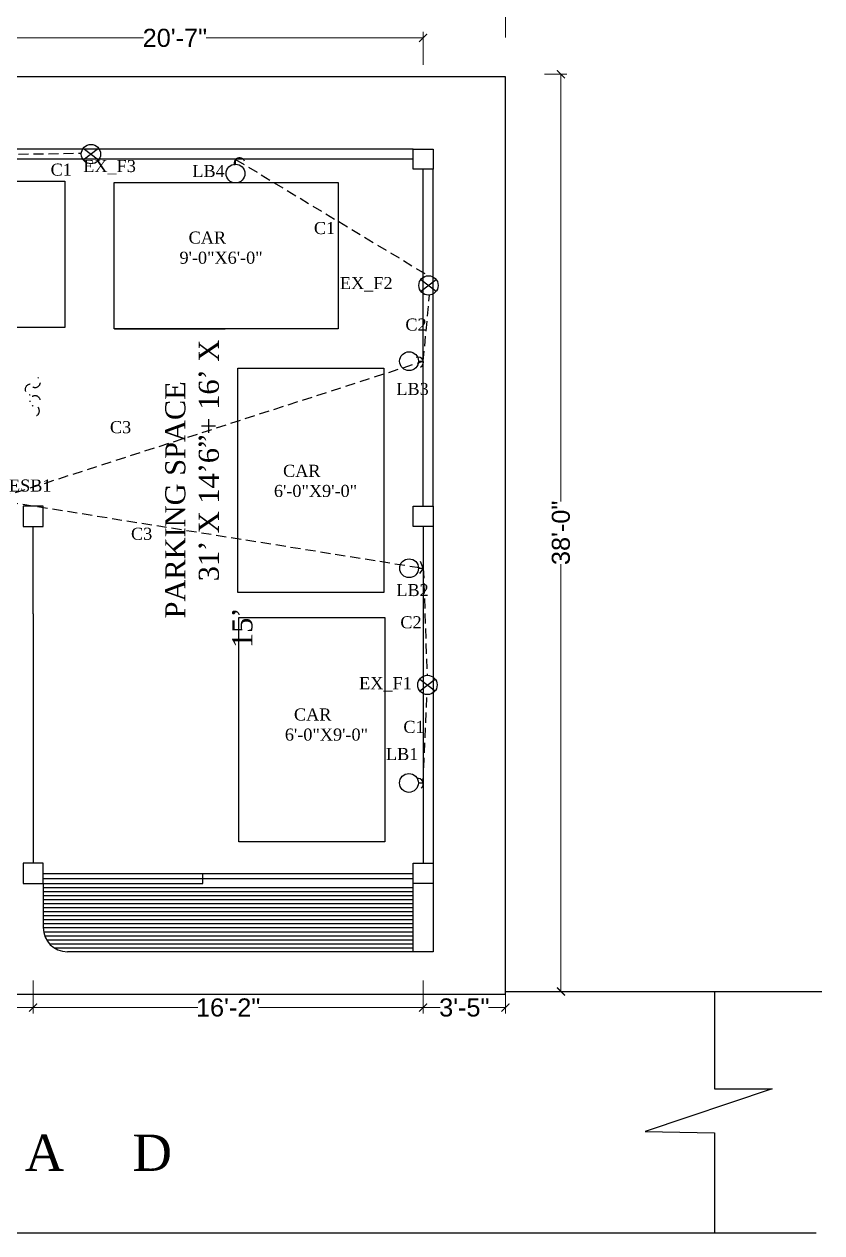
# Model space of a CAD drawing. Header units: inches. Extents: x -19236 to 2549, y 984 to 4513.
# Drawn here: x -1276 to -879, y 3282 to 3883 of the extents above; entities that cross this region are included whole.
import ezdxf

# ---------------------------------------------------------------- set-up
doc = ezdxf.new("R2010")
doc.units = ezdxf.units.IN
doc.header["$LTSCALE"] = 20
doc.header["$MEASUREMENT"] = 0
doc.linetypes.add('HIDDEN', pattern=[0.375, 0.25, -0.125])
doc.layers.add('CONDUITT', color=7, linetype='HIDDEN', lineweight=9, true_color=0x17f90b)
doc.layers.add('wall', color=7, linetype='Continuous', lineweight=9, true_color=0x2618ec)
doc.layers.add('DOOR', color=252, linetype='Continuous', lineweight=15)
doc.layers.add('grill', color=253, linetype='Continuous', lineweight=35)
doc.layers.add('Fitting_fixture', color=50, linetype='Continuous')
doc.layers.add('Text_Main', color=7, linetype='Continuous')
doc.styles.add('h7', font='arial.ttf', dxfattribs={"height": 9})
doc.styles.add('RS4', font='sylfaen.ttf', dxfattribs={"height": 12})
doc.styles.get("Standard").update_dxf_attribs({"font": 'arial.ttf'})
doc.dimstyles.new('SAJIB 2', dxfattribs={"dimtxt": 9, "dimasz": 4, "dimexe": 3, "dimexo": 3.0625, "dimgap": 0.09, "dimtad": 0, "dimdec": 0, "dimzin": 3, "dimdsep": 46, "dimlunit": 4, "dimtxsty": 'h7', "dimblk": 'ARCHTICK', "dimcen": 2, "dimclrd": 6, "dimclre": 7, "dimclrt": 7, "dimadec": 0, "dimazin": 0, "dimtfac": 1, "dimtdec": 0, "dimtofl": 0, "dimtmove": 0, "dimatfit": 3, "dimldrblk": 'OPEN30', "dimfxl": 1, "dimtolj": 1, "dimtzin": 0, "dimlwd": 20, "dimlwe": 20, "dimarcsym": 0})
doc.dimstyles.get("Standard").update_dxf_attribs({"dimtxt": 0.18, "dimasz": 0.18, "dimexe": 0.18, "dimexo": 0.0625, "dimgap": 0.09, "dimtad": 0, "dimtih": 1, "dimtoh": 1, "dimdec": 4, "dimzin": 0, "dimdsep": 46, "dimtxsty": 'Standard', "dimcen": 0.09, "dimadec": 0, "dimazin": 0, "dimtfac": 1, "dimtdec": 4, "dimtofl": 0, "dimtmove": 0, "dimatfit": 3, "dimfxl": 1, "dimtolj": 1, "dimtzin": 0, "dimarcsym": 0})

# ---------------------------------------------------------------- blocks, each defined once
blk = doc.blocks.new('_ArchTick')
at = {"layer": 'grill', "color": 0, "const_width": 0.15}
blk.add_lwpolyline([(-0.5, -0.5), (0.5, 0.5)], dxfattribs=at)
blk = doc.blocks.new('*D150')
at = {"layer": 'wall', "color": 7, "lineweight": 20, "ltscale": 25}
for p, q in [((-1017.27, 3858), (-1006.09, 3858)), ((-1017.27, 3402), (-1006.09, 3402))]:
    blk.add_line(p, q, dxfattribs=at)
at = {"layer": 'wall', "color": 6, "lineweight": 20, "ltscale": 25}
for p, q in [((-1009.09, 3858), (-1009.09, 3645.55)), ((-1009.09, 3402), (-1009.09, 3614.45))]:
    blk.add_line(p, q, dxfattribs=at)
at = {"layer": 'wall', "color": 6, "lineweight": 20, "ltscale": 25, "xscale": 4, "yscale": 4, "zscale": 4}
for p, rotation in [((-1009.09, 3858), 90), ((-1009.09, 3402), 270)]:
    blk.add_blockref('_ArchTick', p, dxfattribs=dict(at, rotation=rotation))
at = {"layer": 'wall', "color": 7, "lineweight": -3, "ltscale": 25, "insert": (-1009.09, 3630), "char_height": 9, "attachment_point": 5, "rotation": 90, "style": 'h7'}
blk.add_mtext('\\A1;38\'-0"', dxfattribs=at)
blk = doc.blocks.new('_Open30')
at = {"color": 0, "linetype": 'ByBlock', "lineweight": -2}
for p, q in [((-1, 0.27), (0, 0)), ((0, 0), (-1, -0.27)), ((0, 0), (-1, 0))]:
    blk.add_line(p, q, dxfattribs=at)
blk = doc.blocks.new('*D151')
at = {"layer": 'wall', "color": 7, "lineweight": 20, "ltscale": 25}
for p, q in [((-1612.66, 3869.5), (-1612.66, 3899)), ((-1036.66, 3876.21), (-1036.66, 3899))]:
    blk.add_line(p, q, dxfattribs=at)
at = {"layer": 'wall', "color": 6, "lineweight": 20, "ltscale": 25}
for p, q in [((-1612.66, 3896), (-1340.39, 3896)), ((-1036.66, 3896), (-1308.93, 3896))]:
    blk.add_line(p, q, dxfattribs=at)
at = {"layer": 'wall', "color": 6, "lineweight": 20, "ltscale": 25, "xscale": 4, "yscale": 4, "zscale": 4, "rotation": 180}
blk.add_blockref('_ArchTick', (-1612.66, 3896), dxfattribs=at)
at = {"layer": 'wall', "color": 6, "lineweight": 20, "ltscale": 25, "xscale": 4, "yscale": 4, "zscale": 4}
blk.add_blockref('_ArchTick', (-1036.66, 3896), dxfattribs=at)
at = {"layer": 'wall', "color": 7, "lineweight": -3, "ltscale": 25, "insert": (-1324.66, 3896), "char_height": 9, "attachment_point": 5, "style": 'h7'}
blk.add_mtext('\\A1;48\'-0"', dxfattribs=at)
blk = doc.blocks.new('*D152')
at = {"layer": 'wall', "color": 7, "lineweight": 20, "ltscale": 25}
for p, q in [((-1324.66, 3862.75), (-1324.66, 3879.03)), ((-1077.66, 3862.75), (-1077.66, 3879.03))]:
    blk.add_line(p, q, dxfattribs=at)
at = {"layer": 'wall', "color": 6, "lineweight": 20, "ltscale": 25}
for p, q in [((-1324.66, 3876.03), (-1216.78, 3876.03)), ((-1077.66, 3876.03), (-1185.53, 3876.03))]:
    blk.add_line(p, q, dxfattribs=at)
at = {"layer": 'wall', "color": 6, "lineweight": 20, "ltscale": 25, "xscale": 4, "yscale": 4, "zscale": 4, "rotation": 180}
blk.add_blockref('_ArchTick', (-1324.66, 3876.03), dxfattribs=at)
at = {"layer": 'wall', "color": 6, "lineweight": 20, "ltscale": 25, "xscale": 4, "yscale": 4, "zscale": 4}
blk.add_blockref('_ArchTick', (-1077.66, 3876.03), dxfattribs=at)
at = {"layer": 'wall', "color": 7, "lineweight": -3, "ltscale": 25, "insert": (-1201.16, 3876.03), "char_height": 9, "attachment_point": 5, "style": 'h7'}
blk.add_mtext('\\A1;20\'-7"', dxfattribs=at)
blk = doc.blocks.new('*D158')
at = {"layer": 'wall', "color": 7, "lineweight": 20, "ltscale": 25}
for p, q in [((-1377.66, 3407.37), (-1377.66, 3390.98)), ((-1271.66, 3407.37), (-1271.66, 3390.98))]:
    blk.add_line(p, q, dxfattribs=at)
at = {"layer": 'wall', "color": 6, "lineweight": 20, "ltscale": 25}
for p, q in [((-1377.66, 3393.98), (-1340.21, 3393.98)), ((-1271.66, 3393.98), (-1309.1, 3393.98))]:
    blk.add_line(p, q, dxfattribs=at)
at = {"layer": 'wall', "color": 6, "lineweight": 20, "ltscale": 25, "xscale": 4, "yscale": 4, "zscale": 4, "rotation": 180}
blk.add_blockref('_ArchTick', (-1377.66, 3393.98), dxfattribs=at)
at = {"layer": 'wall', "color": 6, "lineweight": 20, "ltscale": 25, "xscale": 4, "yscale": 4, "zscale": 4}
blk.add_blockref('_ArchTick', (-1271.66, 3393.98), dxfattribs=at)
at = {"layer": 'wall', "color": 7, "lineweight": -3, "ltscale": 25, "insert": (-1324.66, 3393.98), "char_height": 9, "attachment_point": 5, "style": 'h7'}
blk.add_mtext('\\A1;8\'-10"', dxfattribs=at)
blk = doc.blocks.new('*D159')
at = {"layer": 'wall', "color": 7, "lineweight": 20, "ltscale": 25}
for p, q in [((-1271.66, 3407.37), (-1271.66, 3390.98)), ((-1077.66, 3407.37), (-1077.66, 3390.98))]:
    blk.add_line(p, q, dxfattribs=at)
at = {"layer": 'wall', "color": 6, "lineweight": 20, "ltscale": 25}
for p, q in [((-1271.66, 3393.98), (-1189.78, 3393.98)), ((-1077.66, 3393.98), (-1159.53, 3393.98))]:
    blk.add_line(p, q, dxfattribs=at)
at = {"layer": 'wall', "color": 6, "lineweight": 20, "ltscale": 25, "xscale": 4, "yscale": 4, "zscale": 4, "rotation": 180}
blk.add_blockref('_ArchTick', (-1271.66, 3393.98), dxfattribs=at)
at = {"layer": 'wall', "color": 6, "lineweight": 20, "ltscale": 25, "xscale": 4, "yscale": 4, "zscale": 4}
blk.add_blockref('_ArchTick', (-1077.66, 3393.98), dxfattribs=at)
at = {"layer": 'wall', "color": 7, "lineweight": -3, "ltscale": 25, "insert": (-1174.66, 3393.98), "char_height": 9, "attachment_point": 5, "style": 'h7'}
blk.add_mtext('\\A1;16\'-2"', dxfattribs=at)
blk = doc.blocks.new('*D160')
at = {"layer": 'wall', "color": 7, "lineweight": 20, "ltscale": 25}
for p, q in [((-1077.66, 3407.37), (-1077.66, 3390.98)), ((-1036.66, 3407.37), (-1036.66, 3390.98))]:
    blk.add_line(p, q, dxfattribs=at)
at = {"layer": 'wall', "color": 6, "lineweight": 20, "ltscale": 25}
for p, q in [((-1077.66, 3393.98), (-1069.21, 3393.98)), ((-1036.66, 3393.98), (-1045.11, 3393.98))]:
    blk.add_line(p, q, dxfattribs=at)
at = {"layer": 'wall', "color": 6, "lineweight": 20, "ltscale": 25, "xscale": 4, "yscale": 4, "zscale": 4, "rotation": 180}
blk.add_blockref('_ArchTick', (-1077.66, 3393.98), dxfattribs=at)
at = {"layer": 'wall', "color": 6, "lineweight": 20, "ltscale": 25, "xscale": 4, "yscale": 4, "zscale": 4}
blk.add_blockref('_ArchTick', (-1036.66, 3393.98), dxfattribs=at)
at = {"layer": 'wall', "color": 7, "lineweight": -3, "ltscale": 25, "insert": (-1057.16, 3393.98), "char_height": 9, "attachment_point": 5, "style": 'h7'}
blk.add_mtext('\\A1;3\'-5"', dxfattribs=at)
blk = doc.blocks.new('*D176')
at = {"layer": 'DOOR', "color": 0, "lineweight": -2}
for p, q in [((-1231.4, 3731.49), (-1231.4, 3731.6)), ((-1119.84, 3731.49), (-1119.84, 3731.6)), ((-1231.22, 3731.42), (-1176.21, 3731.42)), ((-1120.02, 3731.42), (-1175.02, 3731.42))]:
    blk.add_line(p, q, dxfattribs=at)
at = {"layer": 'DOOR', "color": 0}
for points in [[(-1231.22, 3731.45), (-1231.22, 3731.39), (-1231.4, 3731.42)], [(-1120.02, 3731.45), (-1120.02, 3731.39), (-1119.84, 3731.42)]]:
    blk.add_solid(points, dxfattribs=at)
at = {"layer": 'DOOR', "color": 0, "lineweight": -3, "insert": (-1175.62, 3731.42), "char_height": 0.18, "attachment_point": 5}
blk.add_mtext('\\A1;111.5583', dxfattribs=at)
blk = doc.blocks.new('exhaust fan')
at = {"layer": 'Fitting_fixture'}
for p, q in [((0.99, -2.93), (8.63, 2.93)), ((0.99, 2.92), (8.63, -2.92))]:
    blk.add_line(p, q, dxfattribs=at)
blk.add_circle((4.81, 0), 4.81, dxfattribs=at)
blk = doc.blocks.new('LED_SMAll')
at = {"layer": 'Fitting_fixture', "linetype": 'Continuous'}
blk.add_line((0, -4.68), (0, -7.07), dxfattribs=at)
blk.add_circle((0, 0), 4.68, dxfattribs=at)

msp = doc.modelspace()

# ---------------------------------------------------------------- linework, layer by layer
at = {"layer": 'CONDUITT', "lineweight": -3}
msp.add_line((-1279.02433, 3818.29328), (-1247.69582, 3818.72977), dxfattribs=at)
at = {"layer": 'CONDUITT', "color": 1, "lineweight": -3}
for p, q in [((-1171.00201, 3815.68143), (-1074.98194, 3757.80811)), ((-1077.59673, 3715.32651), (-1074.45001, 3748.22032)), ((-1287.50991, 3647.70258), (-1077.59673, 3715.32651)), ((-1284.27188, 3645.45258), (-1077.55936, 3612.40438)), ((-1077.55936, 3612.40438), (-1079.50991, 3609.75854)), ((-1077.55936, 3612.40438), (-1079.00991, 3615.75854)), ((-1077.55936, 3612.40438), (-1075.68438, 3559.19241)), ((-1077.64115, 3505.6452), (-1075.7246, 3549.58265))]:
    msp.add_line(p, q, dxfattribs=at)
at = {"layer": 'CONDUITT', "color": 1, "linetype": 'Continuous', "lineweight": -3}
for centre, radius, start, end in [((-1169.0405, 3813.83501), 2.69384, 20.04937285, 203.55344612), ((-1080.05656, 3714.7328), 2.62372, 296.03445611, 111.97948763), ((-1080.31342, 3505.239), 2.70297, 308.05996559, 99.95397815)]:
    msp.add_arc(centre, radius, start, end, dxfattribs=at)
at = {"layer": 'CONDUITT', "color": 1, "lineweight": -3}
for centre, start, end in [((-1273.00815, 3701.26159), 92.19965762, 268.14468914), ((-1270.69635, 3704.89042), 243.99129273, 59.93632425), ((-1270.69577, 3695.53708), 14.47036411, 190.41539563), ((-1271.19847, 3690.61603), 296.03445611, 111.97948763)]:
    msp.add_arc(centre, 2.62372, start, end, dxfattribs=at)
at = {"layer": 'DOOR', "lineweight": -3}
for points in [[(-1367.49345, 3804.79549), (-1255.9351, 3804.79549), (-1255.9351, 3732.10104), (-1367.49345, 3732.10104)], [(-1231.39737, 3804.11742), (-1119.83902, 3804.11742), (-1119.83902, 3731.42297), (-1231.39737, 3731.42297)], [(-1097.17616, 3711.89297), (-1097.17616, 3600.33462), (-1169.8706, 3600.33462), (-1169.8706, 3711.89297)], [(-1096.67823, 3587.9549), (-1096.67823, 3476.39655), (-1169.37268, 3476.39655), (-1169.37268, 3587.9549)]]:
    msp.add_lwpolyline(points, close=True, dxfattribs=at)
at = {"layer": 'wall', "color": 1, "lineweight": -3, "ltscale": 25}
for p, q in [((-1036.65823, 3856.72094), (-1612.65823, 3856.72094)), ((-1036.65823, 3400.72094), (-1036.65823, 3856.72094)), ((-1036.65823, 3402), (-879.28539, 3402)), ((-932.64441, 3402), (-932.64441, 3353.57802)), ((-1612.65823, 3400.72094), (-1036.65823, 3400.72094)), ((-904.03327, 3353.57802), (-967.23594, 3332.30714)), ((-932.64441, 3353.57802), (-904.03327, 3353.57802)), ((-967.23594, 3332.30714), (-932.64441, 3331.64243)), ((-932.64441, 3331.64243), (-932.64441, 3282)), ((-1745.78685, 3282), (-882.15131, 3282))]:
    msp.add_line(p, q, dxfattribs=at)
at = {"layer": 'wall', "lineweight": -3, "ltscale": 25}
for p, q in [((-1082.65823, 3820.72094), (-1319.65823, 3820.72094)), ((-1082.65823, 3815.72094), (-1319.65823, 3815.72094)), ((-1072.61244, 3820.77463), (-1072.61244, 3820.72094)), ((-1077.65823, 3643.22094), (-1077.65823, 3810.72094)), ((-1072.65823, 3643.22094), (-1072.65823, 3810.72094)), ((-1077.65823, 3633.22094), (-1077.65823, 3465.72094)), ((-1072.65823, 3633.22094), (-1072.65823, 3465.72094)), ((-1271.65823, 3589.72094), (-1271.65823, 3465.72094)), ((-1266.65823, 3460.72094), (-1082.65823, 3460.72094)), ((-1266.65823, 3458.22094), (-1082.65823, 3458.22094)), ((-1266.65823, 3455.72094), (-1187.28796, 3455.72094)), ((-1187.28796, 3455.72094), (-1187.28796, 3460.72094)), ((-1082.65823, 3421.72094), (-1082.65823, 3455.72094)), ((-1072.65823, 3455.72094), (-1072.65823, 3421.72094)), ((-1077.65823, 3421.72094), (-1082.65823, 3421.72094)), ((-1072.65823, 3421.72094), (-1077.65823, 3421.72094))]:
    msp.add_line(p, q, dxfattribs=at)
at = {"layer": 'wall', "lineweight": -3}
msp.add_line((-1271.65823, 3589.72094), (-1271.65823, 3633.22094), dxfattribs=at)
at = {"layer": 'wall', "color": 253, "lineweight": -3, "ltscale": 25, "true_color": 0x9898cc}
for p, q in [((-1266.65823, 3455.72094), (-1266.65823, 3433.72094)), ((-1266.65823, 3453.72094), (-1082.65823, 3453.72094)), ((-1266.65823, 3451.72094), (-1082.65823, 3451.72094)), ((-1266.65823, 3449.72094), (-1082.65823, 3449.72094)), ((-1266.65823, 3447.72094), (-1082.65823, 3447.72094)), ((-1266.65823, 3445.72094), (-1082.65823, 3445.72094)), ((-1266.65823, 3443.72094), (-1082.65823, 3443.72094)), ((-1266.65823, 3441.72094), (-1082.65823, 3441.72094)), ((-1266.65823, 3439.72094), (-1082.65823, 3439.72094)), ((-1266.65823, 3437.72094), (-1082.65823, 3437.72094)), ((-1266.65823, 3435.72094), (-1082.65823, 3435.72094)), ((-1266.65823, 3433.72094), (-1082.65823, 3433.72094)), ((-1266.49039, 3431.72094), (-1082.65823, 3431.72094)), ((-1265.97194, 3429.72094), (-1082.65823, 3429.72094)), ((-1265.05054, 3427.72094), (-1082.65823, 3427.72094)), ((-1263.60251, 3425.72094), (-1082.65823, 3425.72094)), ((-1261.29148, 3423.72094), (-1082.65823, 3423.72094)), ((-1082.65823, 3421.72094), (-1254.65823, 3421.72094))]:
    msp.add_line(p, q, dxfattribs=at)
at = {"layer": 'wall', "color": 1, "lineweight": -3, "ltscale": 25}
for points in [[(-1072.65823, 3810.72094), (-1082.65823, 3810.72094), (-1082.65823, 3820.72094), (-1072.65823, 3820.72094)], [(-1276.65823, 3633.22094), (-1266.65823, 3633.22094), (-1266.65823, 3643.22094), (-1276.65823, 3643.22094)], [(-1072.65823, 3633.22094), (-1082.65823, 3633.22094), (-1082.65823, 3643.22094), (-1072.65823, 3643.22094)], [(-1276.65823, 3455.72094), (-1266.65823, 3455.72094), (-1266.65823, 3465.72094), (-1276.65823, 3465.72094)], [(-1072.65823, 3455.72094), (-1082.65823, 3455.72094), (-1082.65823, 3465.72094), (-1072.65823, 3465.72094)]]:
    msp.add_lwpolyline(points, close=True, dxfattribs=at)
at = {"layer": 'wall', "color": 253, "lineweight": -3, "ltscale": 25, "true_color": 0x9898cc}
msp.add_arc((-1254.65823, 3433.72094), 12, 180, 270, dxfattribs=at)

# ---------------------------------------------------------------- block references
at = {"layer": 'Fitting_fixture', "linetype": 'Continuous', "lineweight": -3}
for p in [(-1247.71587, 3818.29113), (-1079.79059, 3752.99946), (-1080.3237, 3554.38674)]:
    msp.add_blockref('exhaust fan', p, dxfattribs=at)
at = {"layer": 'Fitting_fixture', "lineweight": -3}
for p, rotation in [((-1171.00201, 3808.60965), 180), ((-1084.63114, 3612.40438), 90)]:
    msp.add_blockref('LED_SMAll', p, dxfattribs=dict(at, rotation=rotation))
at = {"layer": 'Fitting_fixture', "linetype": 'Continuous', "lineweight": -3, "rotation": 90}
for p in [(-1084.66851, 3715.32651), (-1084.71292, 3505.6452)]:
    msp.add_blockref('LED_SMAll', p, dxfattribs=at)

# ---------------------------------------------------------------- texts
at = {"layer": 'CONDUITT', "lineweight": -3, "insert": (-1262.97921, 3813.56934), "char_height": 6, "width": 66.2243647, "attachment_point": 1, "style": 'RS4'}
msp.add_mtext('C1', dxfattribs=at)
at = {"layer": 'CONDUITT', "color": 4, "lineweight": -3, "char_height": 6, "attachment_point": 1, "style": 'RS4'}
for s, insert, width in [('EX_F3', (-1246.72386, 3815.36601), 63.5104131), ('LB4', (-1192.47802, 3812.89686), 66.2243647), ('EX_F2', (-1119.03434, 3757.15436), 66.2243647), ('LB3', (-1090.97802, 3704.53797), 66.2243647), ('LB2', (-1090.97802, 3604.53797), 66.2243647), ('EX_F1', (-1109.50991, 3558.25854), 66.2243647), ('LB1', (-1096.14634, 3523.03797), 66.2243647)]:
    msp.add_mtext(s, dxfattribs=dict(at, insert=insert, width=width))
at = {"layer": 'CONDUITT', "color": 1, "lineweight": -3, "char_height": 6, "width": 66.2243647, "attachment_point": 1, "style": 'RS4'}
for s, insert in [('C1', (-1131.97921, 3784.53239)), ('C2', (-1086.47921, 3736.53239)), ('C3', (-1233.47921, 3685.53239)), ('C3', (-1222.97921, 3632.53239)), ('C2', (-1088.97921, 3588.53239)), ('C1', (-1087.47921, 3536.53239))]:
    msp.add_mtext(s, dxfattribs=dict(at, insert=insert))
at = {"layer": 'Text_Main', "lineweight": -3, "ltscale": 25, "char_height": 6, "width": 139.4242969, "attachment_point": 1, "style": 'RS4'}
for s, insert in [('  CAR\\P9\'-0"X6\'-0"', (-1198.85946, 3779.78786)), ('  CAR\\P6\'-0"X9\'-0"', (-1151.86984, 3663.83437)), ('  CAR\\P6\'-0"X9\'-0"', (-1146.44121, 3542.70371))]:
    msp.add_mtext(s, dxfattribs=dict(at, insert=insert))
at = {"layer": 'Text_Main', "lineweight": -3, "ltscale": 25, "insert": (-1205.95999, 3572.7058), "char_height": 10, "width": 166.1422725, "attachment_point": 1, "rotation": 90, "style": 'RS4'}
msp.add_mtext('\\pi14.73;PARKING SPACE\\P\\pi29.42; 31’ X 14’6”+ 16’ X 15’ ', dxfattribs=at)
at = {"layer": 'Text_Main', "lineweight": -3, "insert": (-1283.68232, 3656.51289), "char_height": 6, "width": 66.2243647, "attachment_point": 1, "style": 'RS4'}
msp.add_mtext('ESB1', dxfattribs=at)
at = {"layer": 'wall', "lineweight": -3, "ltscale": 25, "insert": (-1374.78383, 3330.81888), "char_height": 18, "width": 398.3003601, "attachment_point": 1, "style": 'RS4'}
msp.add_mtext('R    O     A     D', dxfattribs=at)

# ---------------------------------------------------------------- dimensions: what is measured, and where the dimension line sits
at = {"layer": 'DOOR', "lineweight": -3}
dim = msp.add_linear_dim(base=(-1119.839019, 3731.422975), p1=(-1231.397368, 3731.422975), p2=(-1119.839019, 3731.422975), dimstyle='Standard', override={"dimfxl": 3}, dxfattribs=at)
dim.commit()
dim.dimension.update_dxf_attribs({"geometry": '*D176', "text_midpoint": (-1175.618194, 3731.422975)})
at = {"layer": 'wall', "lineweight": -3, "ltscale": 25}
for base, p1, p2, picture, middle in [((-1036.65823, 3895.99696), (-1612.65823, 3866.43335), (-1036.65823, 3873.14672), '*D151', (-1324.65823, 3895.99696)), ((-1077.65823, 3876.03076), (-1324.65823, 3859.6846), (-1077.65823, 3859.6846), '*D152', (-1201.15823, 3876.03076))]:
    dim = msp.add_linear_dim(base=base, p1=p1, p2=p2, dimstyle='SAJIB 2', dxfattribs=at)
    dim.commit()
    dim.dimension.update_dxf_attribs({"geometry": picture, "text_midpoint": middle})
dim = msp.add_linear_dim(base=(-1009.09124, 3858), p1=(-1020.33214, 3402), p2=(-1020.33214, 3858), angle=90, dimstyle='SAJIB 2', dxfattribs=at)
dim.commit()
dim.dimension.update_dxf_attribs({"geometry": '*D150', "text_midpoint": (-1009.09124, 3630)})
for base, p1, p2, picture, middle in [((-1271.65823, 3393.97689), (-1377.65823, 3410.43065), (-1271.65823, 3410.43065), '*D158', (-1324.65823, 3393.97689)), ((-1077.65823, 3393.97689), (-1271.65823, 3410.43065), (-1077.65823, 3410.43065), '*D159', (-1174.65823, 3393.97689)), ((-1036.65823, 3393.97689), (-1077.65823, 3410.43065), (-1036.65823, 3410.43065), '*D160', (-1057.15823, 3393.97689))]:
    dim = msp.add_linear_dim(base=base, p1=p1, p2=p2, dimstyle='SAJIB 2', override={"dimtmove": 1}, dxfattribs=at)
    dim.commit()
    dim.dimension.update_dxf_attribs({"geometry": picture, "text_midpoint": middle})

doc.saveas('drawing.dxf')
